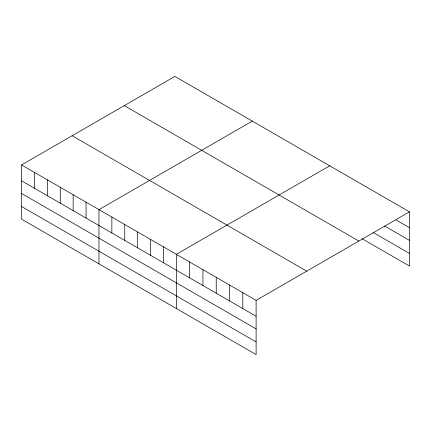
<?xml version="1.0" encoding="UTF-8"?>
<svg xmlns="http://www.w3.org/2000/svg" width="431" height="431" viewBox="0 0 431 431"><rect width="100%" height="100%" fill="white"/><g stroke="black" fill="none" stroke-linecap="round" stroke-linejoin="round"><path stroke-width="0.65" d="M362.062 238.693L409.45 266.056L409.45 211.842L174.889 76.416L21.55 164.944L21.55 219.158L256.111 354.584L256.111 300.369L21.55 164.944M252.297 121.106L98.958 209.633L98.958 263.853M329.699 165.795L176.36 254.328L176.36 308.542M256.111 300.369L409.45 211.842M396.159 220.036L409.45 227.708M384.597 226.016L409.45 240.363M373.041 232.379L409.45 253.401M124.29 105.633L358.851 241.053M72.149 135.733L306.71 271.153M21.55 180.815L256.111 316.241M21.55 193.471L256.111 328.891M21.55 206.508L256.111 341.928M242.82 292.692L242.82 308.564M229.529 285.02L229.529 300.892M216.238 277.348L216.238 293.215M202.942 269.671L202.942 285.543M189.651 262L189.651 277.871M163.457 246.877L163.457 262.748M150.559 239.426L150.559 255.297M137.656 231.98L137.656 247.852M124.758 224.529L124.758 240.401M111.855 217.084L111.855 232.955M86.055 202.187L86.055 218.059M73.151 194.737L73.151 210.608M60.254 187.291L60.254 203.163M47.351 179.84L47.351 195.712M34.453 172.395L34.453 188.266"/></g></svg>
